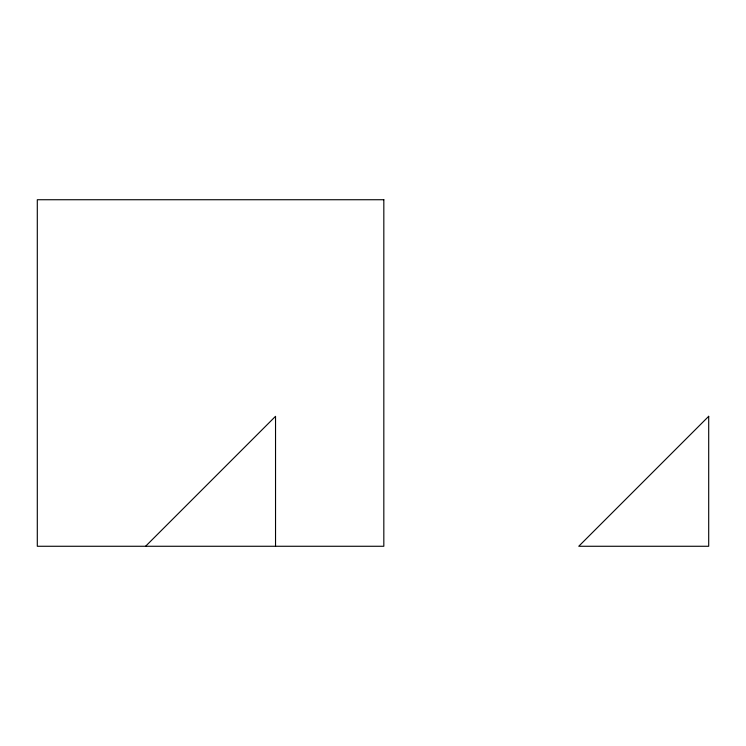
<?xml version="1.0" encoding="UTF-8"?>
<svg xmlns="http://www.w3.org/2000/svg" width="746" height="746" viewBox="0 0 746 746"><rect width="100%" height="100%" fill="white"/><g stroke="black" fill="none" stroke-linecap="round" stroke-linejoin="round"><path stroke-width="1.12" d="M145.591 546.268L275.535 416.315L275.535 546.268M708.7 416.315L578.756 546.268L708.7 546.268L708.7 416.315M383.826 199.732L37.3 199.732L37.3 546.268L383.826 546.268L383.826 199.732"/></g></svg>
